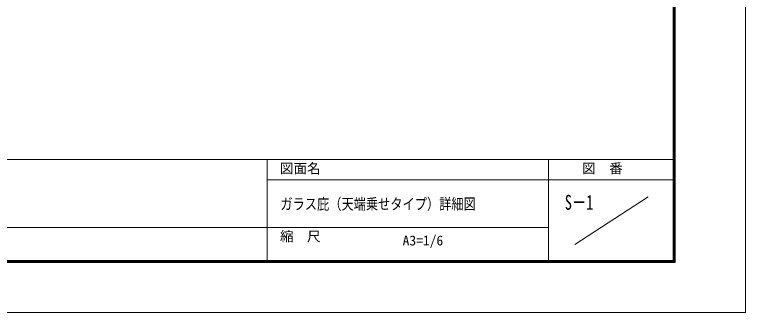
# Model space of a CAD drawing. Units: millimetres, scale not verified. Extents: x -1262 to 1261, y -891 to 891.
# Drawn here: x 615 to 1261, y -891 to -628 of the extents above; entities that cross this region are included whole.
import ezdxf
from ezdxf.enums import TextEntityAlignment as Align

# ---------------------------------------------------------------- set-up
doc = ezdxf.new("R2010")
doc.units = ezdxf.units.MM
doc.header["$LTSCALE"] = 4
for name, color, linetype, lineweight in [('0-0_0', 3, 'Continuous', 18), ('0-4_Defpoints', 7, 'Continuous', 18), ('0-E_WAKU', 7, 'Continuous', 18)]:
    doc.layers.add(name, color=color, linetype=linetype, lineweight=lineweight)
doc.layers.add('0-8_MOJI', color=7, linetype='Continuous')
doc.styles.add('ＭＳ ゴシック', font='')
doc.styles.get('ＭＳ ゴシック').set_extended_font_data('MS Gothic')

msp = doc.modelspace()

# ---------------------------------------------------------------- linework, layer by layer
at = {"layer": '0-4_Defpoints', "color": 5}
for p, q in [((1261.369, -891.023), (1261.369, 890.977)), ((-1261.631, -891.023), (1261.369, -891.023))]:
    msp.add_line(p, q, dxfattribs=at)
at = {"layer": '0-E_WAKU'}
for p, q in [((1197.469, -845.123), (1197.469, 848.077)), ((1197.919, -845.573), (1197.919, 848.527)), ((1198.369, -846.023), (1198.369, 848.977)), ((1198.819, -846.473), (1198.819, 849.427)), ((1199.269, -846.923), (1199.269, 849.877)), ((-1201.631, -756.023), (1198.369, -756.023)), ((838.369, -756.023), (838.369, -846.023)), ((1087.369, -756.023), (1087.369, -846.023)), ((838.369, -774.023), (1198.369, -774.023)), ((1110.494, -831.023), (1175.244, -789.023)), ((331.369, -816.023), (1087.369, -816.023)), ((-1202.081, -846.473), (1198.819, -846.473)), ((-1201.631, -846.023), (1198.369, -846.023)), ((-1201.181, -845.573), (1197.919, -845.573)), ((-1200.731, -845.123), (1197.469, -845.123)), ((-1202.531, -846.923), (1199.269, -846.923))]:
    msp.add_line(p, q, dxfattribs=at)

# ---------------------------------------------------------------- texts
at = {"layer": '0-0_0', "color": 7, "style": 'ＭＳ ゴシック'}
for s, height, width, p in [('S－1', 13.2, 0.7, (1101.631, -804.354)), ('ガラス庇（天端乗せタイプ）詳細図', 9.897, 0.8, (850.119, -803.188))]:
    msp.add_text(s, height=height, dxfattribs=dict(at, width=width)).set_placement(p, align=Align.BOTTOM_LEFT)
msp.add_text('A3=1/6', height=8.798, dxfattribs=at).set_placement((958.21, -834.556), align=Align.BOTTOM_LEFT)
at = {"layer": '0-8_MOJI', "style": 'ＭＳ ゴシック'}
for s, p in [('図面名', (849.7, -770.868)), ('図  番', (1116.936, -770.868)), ('縮  尺', (849.7, -830.868))]:
    msp.add_text(s, height=8.798, dxfattribs=at).set_placement(p, align=Align.BOTTOM_LEFT)

doc.saveas('drawing.dxf')
